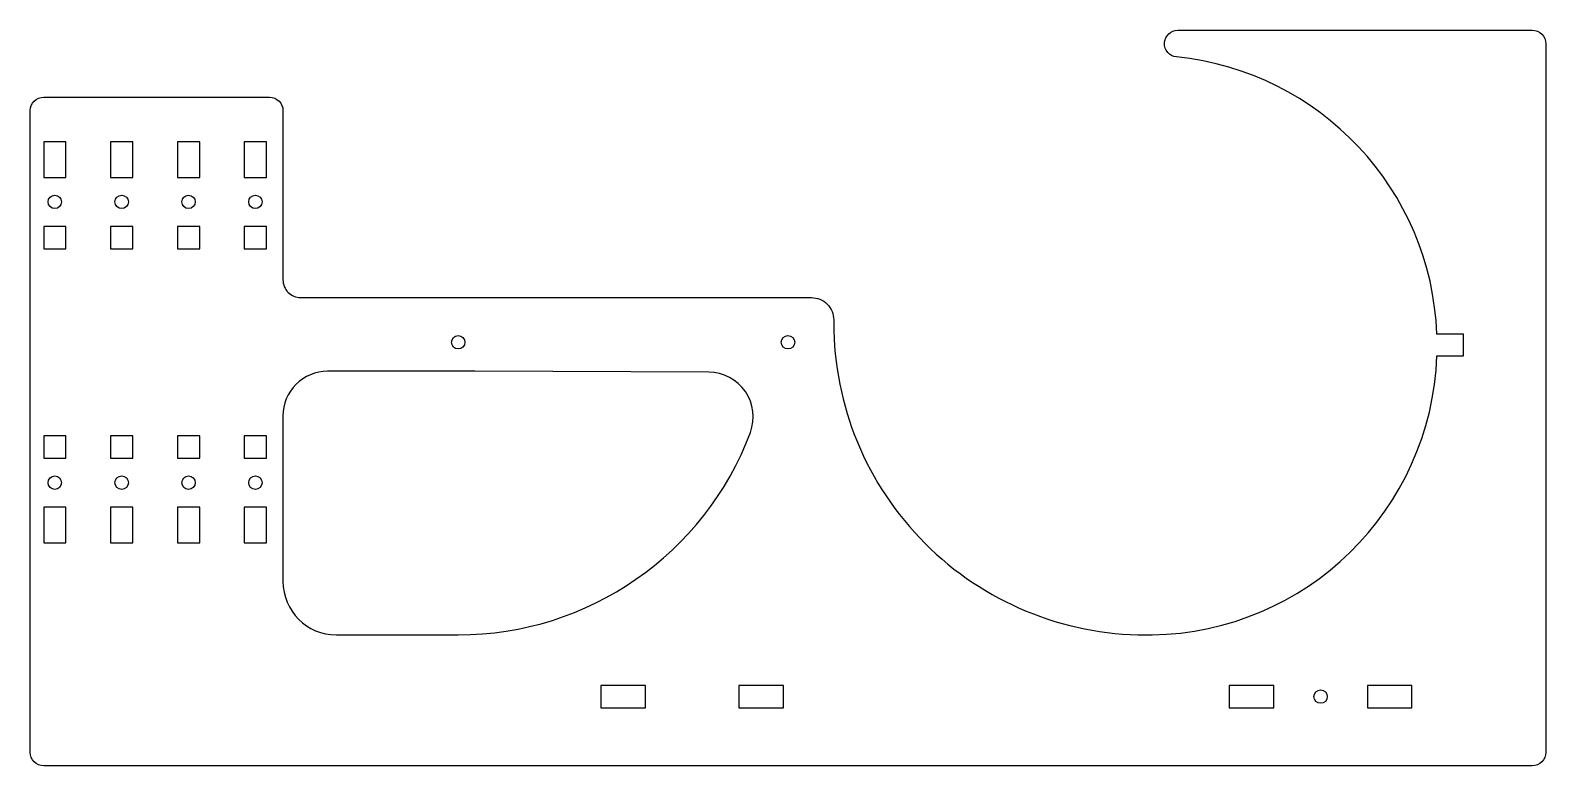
# Model space of a CAD drawing. Header units: millimetres. Extents: x -340 to 0, y 0 to 165.
import ezdxf

# ---------------------------------------------------------------- set-up
doc = ezdxf.new("R2010")
doc.units = ezdxf.units.MM
doc.layers.get('0').update_dxf_attribs({"linetype": 'CONTINUOUS'})

msp = doc.modelspace()

# ---------------------------------------------------------------- linework, layer by layer
for points in [[(-337, 0, -0.414214), (-340, 3), (-340, 147.01, -0.414214), (-337, 150.01), (-286.32, 150.01, -0.414214), (-283.32, 147.01), (-283.32, 109.03, 0.414214), (-279.32, 105.03), (-240.26, 105.03), (-174.73, 105.03), (-164.74, 105.03, -0.414214), (-159.74, 100.03), (-159.74, 99.35, 0.414214), (-89.74, 29.35), (-88.33, 29.35, 0.398849), (-24.41, 91.94), (-18.41, 91.94), (-18.41, 96.84), (-24.41, 96.84, 0.374005), (-82.83, 159.02, -0.95086), (-82.52, 165), (-3, 165, -0.414214), (0, 162), (0, 3, -0.414214), (-3, 0)], [(-283.32, 78.49), (-283.32, 41.35, 0.414212), (-271.32, 29.35), (-243.98, 29.35, 0.312602), (-178.44, 74.77, 0.522389), (-187.76, 88.28), (-240.26, 88.49), (-273.32, 88.49, 0.414214)]]:
    msp.add_lwpolyline(points, format="xyb", close=True)
for points in [[(-337, 132), (-332, 132), (-332, 140), (-337, 140)], [(-322, 132), (-317, 132), (-317, 140), (-322, 140)], [(-307, 132), (-302, 132), (-302, 140), (-307, 140)], [(-292, 132), (-287, 132), (-287, 140), (-292, 140)], [(-337, 116), (-332, 116), (-332, 121), (-337, 121)], [(-322, 116), (-317, 116), (-317, 121), (-322, 121)], [(-307, 116), (-302, 116), (-302, 121), (-307, 121)], [(-292, 116), (-287, 116), (-287, 121), (-292, 121)], [(-337, 69), (-332, 69), (-332, 74), (-337, 74)], [(-322, 69), (-317, 69), (-317, 74), (-322, 74)], [(-307, 69), (-302, 69), (-302, 74), (-307, 74)], [(-292, 69), (-287, 69), (-287, 74), (-292, 74)], [(-337, 50), (-332, 50), (-332, 58), (-337, 58)], [(-322, 50), (-317, 50), (-317, 58), (-322, 58)], [(-307, 50), (-302, 50), (-302, 58), (-307, 58)], [(-292, 50), (-287, 50), (-287, 58), (-292, 58)], [(-212, 18), (-212, 13), (-202, 13), (-202, 18)], [(-181, 18), (-181, 13), (-171, 13), (-171, 18)], [(-61, 13), (-61, 18), (-71, 18), (-71, 13)], [(-30, 13), (-30, 18), (-40, 18), (-40, 13)]]:
    msp.add_lwpolyline(points, close=True)
for centre in [(-334.5, 126.5), (-319.5, 126.5), (-304.5, 126.5), (-289.5, 126.5), (-244, 95), (-170, 95), (-334.5, 63.5), (-319.5, 63.5), (-304.5, 63.5), (-289.5, 63.5), (-50.5, 15.5)]:
    msp.add_circle(centre, 1.5)

doc.saveas('drawing.dxf')
